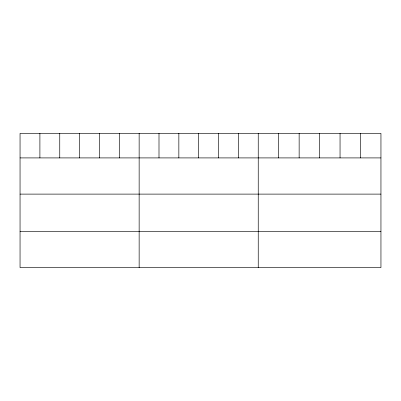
<?xml version="1.0" encoding="UTF-8"?>
<svg xmlns="http://www.w3.org/2000/svg" width="401" height="401" viewBox="0 0 401 401"><rect width="100%" height="100%" fill="white"/><g stroke="black" fill="none" stroke-linecap="round" stroke-linejoin="round"><path stroke-width="0.6" d="M380.95 157.909L380.95 267.622L20.05 267.622L20.05 133.378L380.95 133.378L380.95 157.909L20.05 157.909M20.05 194.114L380.95 194.114M20.05 231.417L380.95 231.417M360.499 133.378L360.499 157.909M340.048 133.378L340.048 157.909M319.597 133.378L319.597 157.909M299.146 133.378L299.146 157.909M278.695 133.378L278.695 157.909M258.244 133.378L258.244 267.622M238.394 133.378L238.394 157.909M218.545 133.378L218.545 157.909M198.695 133.378L198.695 157.909M178.846 133.378L178.846 157.909M158.996 133.378L158.996 157.909M139.147 133.378L139.147 267.622M119.297 133.378L119.297 157.909M99.448 133.378L99.448 157.909M79.599 133.378L79.599 157.909M59.749 133.378L59.749 157.909M39.899 133.378L39.899 157.909"/></g></svg>
